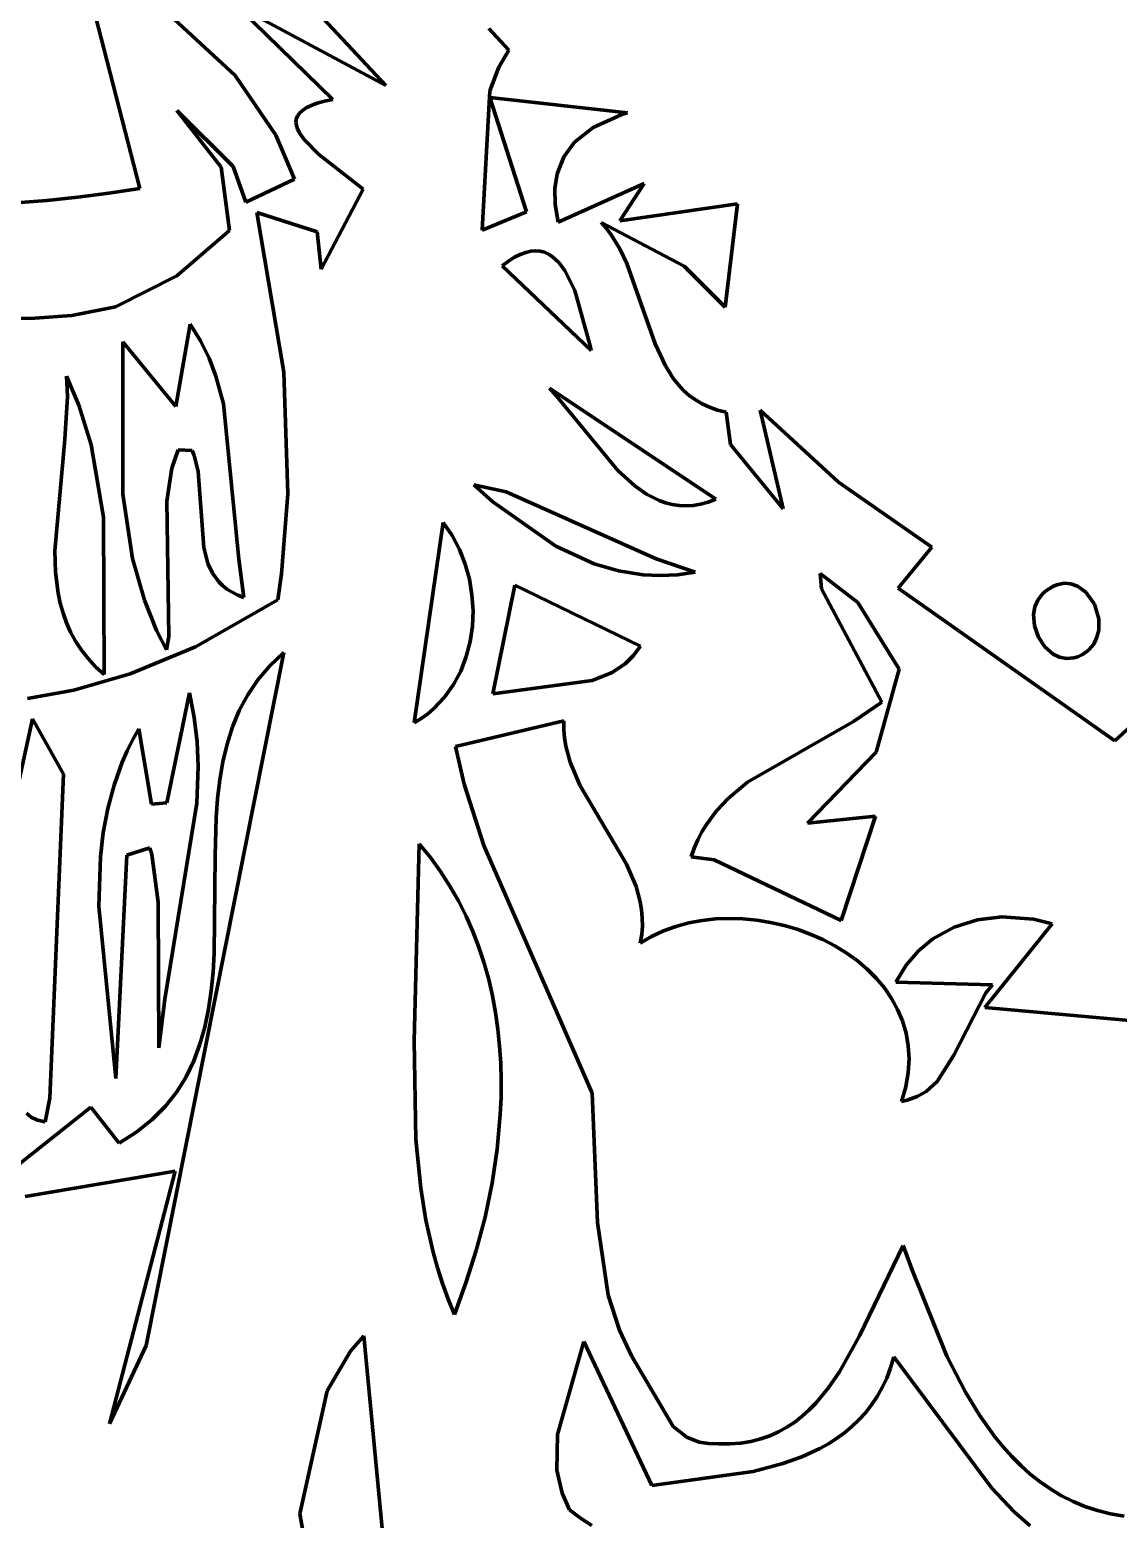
# Model space of a CAD drawing. Header units: millimetres. Extents: x 0 to 9.3, y 0 to 12.
# Drawn here: x 4.724 to 5.335, y 2.082 to 2.919 of the extents above; entities that cross this region are included whole.
import ezdxf

# ---------------------------------------------------------------- set-up
doc = ezdxf.new("R2010")
doc.units = ezdxf.units.MM
doc.layers.add('color#000000ff', color=7, linetype='CONTINUOUS', lineweight=100)
doc.layers.add('color#ffffffff', color=7, linetype='CONTINUOUS', lineweight=100)

msp = doc.modelspace()

# ---------------------------------------------------------------- linework, layer by layer
at = {"layer": 'color#000000ff'}
for p, q in [((4.78567, 2.82962), (4.67067, 3.27774)), ((4.92398, 2.88739), (4.83573, 2.98184)), ((4.79291, 2.93592), (4.8393, 2.893)), ((4.89411, 2.87948), (4.84215, 2.93025)), ((4.84529, 2.92953), (4.92398, 2.88739)), ((4.98187, 2.91944), (4.99297, 2.90734)), ((4.99297, 2.90734), (4.9874, 2.89777)), ((4.9874, 2.89777), (4.98228, 2.88447)), ((4.8393, 2.893), (4.86213, 2.85944)), ((4.88536, 2.87745), (4.88939, 2.87854)), ((4.88939, 2.87854), (4.89411, 2.87948)), ((4.98228, 2.88447), (4.97811, 2.80626)), ((5.00293, 2.81649), (4.98239, 2.88077)), ((4.98239, 2.88077), (5.05965, 2.87204)), ((4.83821, 2.84194), (4.80639, 2.87341)), ((4.80639, 2.87341), (4.83131, 2.84154)), ((4.87362, 2.86857), (4.87426, 2.87029)), ((4.87426, 2.87029), (4.87538, 2.87193)), ((4.87538, 2.87193), (4.87702, 2.87347)), ((4.87702, 2.87347), (4.87921, 2.87491)), ((4.87921, 2.87491), (4.88198, 2.87624)), ((4.88198, 2.87624), (4.88536, 2.87745)), ((5.0566, 2.87112), (5.04041, 2.8639)), ((5.05965, 2.87204), (5.0566, 2.87112)), ((4.87342, 2.86678), (4.87362, 2.86857)), ((4.87363, 2.86492), (4.87342, 2.86678)), ((4.87423, 2.863), (4.87363, 2.86492)), ((4.87517, 2.86104), (4.87423, 2.863)), ((5.04041, 2.8639), (5.03001, 2.85562)), ((4.86213, 2.85944), (4.87267, 2.83475)), ((4.87795, 2.85701), (4.87517, 2.86104)), ((4.88615, 2.84878), (4.87795, 2.85701)), ((5.03001, 2.85562), (5.02398, 2.84744)), ((4.90766, 2.83209), (4.88615, 2.84878)), ((5.02398, 2.84744), (5.02018, 2.83784)), ((4.83131, 2.84154), (4.8361, 2.80602)), ((4.84523, 2.82197), (4.83821, 2.84194)), ((5.02018, 2.83784), (5.01891, 2.82966)), ((4.76826, 2.82694), (4.78567, 2.82962)), ((4.87267, 2.83475), (4.84523, 2.82197)), ((4.8875, 2.78419), (4.91116, 2.82922)), ((4.91116, 2.82922), (4.90766, 2.83209)), ((5.01891, 2.82966), (5.01908, 2.82064)), ((5.02077, 2.81075), (5.06912, 2.83244)), ((5.06912, 2.83244), (5.05541, 2.81134)), ((4.71599, 2.82155), (4.73342, 2.82292)), ((4.73342, 2.82292), (4.75084, 2.82471)), ((4.75084, 2.82471), (4.76826, 2.82694)), ((5.01908, 2.82064), (5.02077, 2.81075)), ((5.05541, 2.81134), (5.1216, 2.82098)), ((5.1216, 2.82098), (5.11465, 2.76297)), ((4.86653, 2.72646), (4.8514, 2.8161)), ((4.8514, 2.8161), (4.88525, 2.80518)), ((4.97811, 2.80626), (5.00293, 2.81649)), ((4.8361, 2.80602), (4.80649, 2.78059)), ((4.88525, 2.80518), (4.8875, 2.78419)), ((5.09149, 2.78593), (5.04491, 2.81047)), ((5.04491, 2.81047), (5.04788, 2.80711)), ((5.04788, 2.80711), (5.05059, 2.80353)), ((5.05059, 2.80353), (5.05535, 2.79577)), ((5.00537, 2.79433), (5.00251, 2.79368)), ((5.00807, 2.79453), (5.00537, 2.79433)), ((5.01061, 2.79432), (5.00807, 2.79453)), ((5.013, 2.79372), (5.01061, 2.79432)), ((5.05535, 2.79577), (5.05938, 2.78738)), ((4.9929, 2.78883), (4.98933, 2.78614)), ((4.98933, 2.78614), (5.03938, 2.7385)), ((4.99628, 2.79096), (4.9929, 2.78883)), ((4.99948, 2.79257), (4.99628, 2.79096)), ((5.00251, 2.79368), (4.99948, 2.79257)), ((5.01525, 2.79276), (5.013, 2.79372)), ((5.01736, 2.79147), (5.01525, 2.79276)), ((5.0212, 2.78797), (5.01736, 2.79147)), ((5.02455, 2.78346), (5.0212, 2.78797)), ((5.05938, 2.78738), (5.07527, 2.74232)), ((4.80649, 2.78059), (4.77206, 2.76311)), ((5.03003, 2.77221), (5.02455, 2.78346)), ((5.11465, 2.76297), (5.09149, 2.78593)), ((5.03874, 2.74111), (5.03003, 2.77221)), ((4.77206, 2.76311), (4.74752, 2.7583)), ((4.72667, 2.75683), (4.70589, 2.75651)), ((4.74752, 2.7583), (4.72667, 2.75683)), ((4.80595, 2.70706), (4.81389, 2.75345)), ((4.81389, 2.75345), (4.81975, 2.744)), ((4.77607, 2.65787), (4.77604, 2.74345)), ((4.77604, 2.74345), (4.80595, 2.70706)), ((4.81975, 2.744), (4.82455, 2.73422)), ((5.03938, 2.7385), (5.03874, 2.74111)), ((5.07527, 2.74232), (5.08099, 2.72998)), ((4.82455, 2.73422), (4.82842, 2.72416)), ((5.08099, 2.72998), (5.08565, 2.72261)), ((4.74452, 2.72425), (4.75146, 2.70793)), ((4.74498, 2.71272), (4.74452, 2.72425)), ((4.82842, 2.72416), (4.83272, 2.70859)), ((4.86891, 2.6581), (4.86653, 2.72646)), ((5.08565, 2.72261), (5.0883, 2.71926)), ((5.0883, 2.71926), (5.0912, 2.71616)), ((4.74363, 2.68855), (4.74498, 2.71272)), ((5.10932, 2.65509), (5.01582, 2.71739)), ((5.01582, 2.71739), (5.02089, 2.71164)), ((5.02089, 2.71164), (5.05422, 2.67113)), ((5.0912, 2.71616), (5.09437, 2.71332)), ((5.09437, 2.71332), (5.09784, 2.71078)), ((5.09784, 2.71078), (5.10162, 2.70855)), ((4.75146, 2.70793), (4.7584, 2.68552)), ((4.83272, 2.70859), (4.84125, 2.62133)), ((5.10162, 2.70855), (5.10575, 2.70667)), ((5.10575, 2.70667), (5.11025, 2.70514)), ((5.11025, 2.70514), (5.11514, 2.704)), ((5.11514, 2.704), (5.11763, 2.68577)), ((5.14725, 2.64967), (5.13432, 2.70513)), ((5.13432, 2.70513), (5.17819, 2.66456)), ((4.738, 2.62613), (4.74363, 2.68855)), ((5.11763, 2.68577), (5.14725, 2.64967)), ((4.7584, 2.68552), (4.76526, 2.64502)), ((4.8072, 2.68284), (4.80358, 2.67252)), ((4.81514, 2.68232), (4.8072, 2.68284)), ((4.81627, 2.67958), (4.81514, 2.68232)), ((4.81853, 2.67066), (4.81627, 2.67958)), ((4.80358, 2.67252), (4.80086, 2.65398)), ((4.82157, 2.62785), (4.81853, 2.67066)), ((5.05422, 2.67113), (5.06375, 2.66259)), ((4.97333, 2.66312), (4.98405, 2.65359)), ((4.99149, 2.65922), (4.97333, 2.66312)), ((5.06375, 2.66259), (5.07047, 2.65795)), ((5.17819, 2.66456), (5.23067, 2.62818)), ((4.78156, 2.6217), (4.77607, 2.65787)), ((4.80086, 2.65398), (4.80193, 2.578)), ((4.86535, 2.61322), (4.86891, 2.6581)), ((4.98405, 2.65359), (5.01944, 2.62868)), ((5.07579, 2.6215), (4.99149, 2.65922)), ((5.07047, 2.65795), (5.0775, 2.65441)), ((5.0775, 2.65441), (5.08114, 2.6531)), ((5.08114, 2.6531), (5.08487, 2.65214)), ((5.08487, 2.65214), (5.0887, 2.65156)), ((5.09664, 2.6516), (5.10076, 2.65228)), ((5.10076, 2.65228), (5.10498, 2.65344)), ((5.10498, 2.65344), (5.10932, 2.65509)), ((4.76526, 2.64502), (4.76568, 2.5566)), ((5.0887, 2.65156), (5.09262, 2.65137)), ((5.09262, 2.65137), (5.09664, 2.6516)), ((4.95616, 2.6419), (4.93991, 2.52942)), ((4.96113, 2.63464), (4.95616, 2.6419)), ((4.82392, 2.61891), (4.82157, 2.62785)), ((4.96524, 2.62684), (4.96113, 2.63464)), ((5.01944, 2.62868), (5.04104, 2.61884)), ((5.23067, 2.62818), (5.21172, 2.60504)), ((4.73838, 2.61405), (4.738, 2.62613)), ((4.78822, 2.59833), (4.78156, 2.6217)), ((4.82646, 2.61353), (4.82392, 2.61891)), ((4.84125, 2.62133), (4.8442, 2.59986)), ((4.96849, 2.61862), (4.96524, 2.62684)), ((4.97086, 2.61009), (4.96849, 2.61862)), ((5.04104, 2.61884), (5.0546, 2.61486)), ((5.09777, 2.61407), (5.07579, 2.6215)), ((4.73981, 2.60234), (4.73838, 2.61405)), ((4.82999, 2.60871), (4.82646, 2.61353)), ((4.86315, 2.59851), (4.86535, 2.61322)), ((5.0546, 2.61486), (5.06859, 2.61259)), ((5.06859, 2.61259), (5.07815, 2.61214)), ((5.07815, 2.61214), (5.08788, 2.61261)), ((5.08788, 2.61261), (5.09777, 2.61407)), ((5.16801, 2.6133), (5.16882, 2.60471)), ((5.18921, 2.59698), (5.16801, 2.6133)), ((4.741, 2.59665), (4.73981, 2.60234)), ((4.83217, 2.60655), (4.82999, 2.60871)), ((4.83466, 2.60458), (4.83217, 2.60655)), ((4.83749, 2.60279), (4.83466, 2.60458)), ((4.84066, 2.60122), (4.83749, 2.60279)), ((4.97233, 2.60136), (4.97086, 2.61009)), ((4.99635, 2.60674), (4.98401, 2.54569)), ((5.06695, 2.57252), (4.99635, 2.60674)), ((5.16882, 2.60471), (5.20265, 2.54103)), ((5.21172, 2.60504), (5.33362, 2.51931)), ((5.2929, 2.60187), (5.29462, 2.60339)), ((5.29462, 2.60339), (5.2966, 2.60473)), ((5.2966, 2.60473), (5.29876, 2.60599)), ((5.29876, 2.60599), (5.30089, 2.60692)), ((5.30089, 2.60692), (5.30501, 2.60781)), ((5.30501, 2.60781), (5.30892, 2.60755)), ((5.30892, 2.60755), (5.31255, 2.60628)), ((5.31255, 2.60628), (5.31731, 2.60282)), ((5.31731, 2.60282), (5.32206, 2.59605)), ((4.74254, 2.59108), (4.741, 2.59665)), ((4.79512, 2.58136), (4.78822, 2.59833)), ((4.81703, 2.57213), (4.86315, 2.59851)), ((4.8442, 2.59986), (4.84066, 2.60122)), ((4.97291, 2.59253), (4.97233, 2.60136)), ((5.21228, 2.55951), (5.18921, 2.59698)), ((5.28794, 2.59031), (5.28865, 2.59451)), ((5.28865, 2.59451), (5.29028, 2.59841)), ((5.29028, 2.59841), (5.2929, 2.60187)), ((5.32206, 2.59605), (5.32451, 2.58787)), ((4.74446, 2.58565), (4.74254, 2.59108)), ((4.7468, 2.58037), (4.74446, 2.58565)), ((4.97258, 2.58372), (4.97291, 2.59253)), ((5.28844, 2.58383), (5.28794, 2.59031)), ((5.32451, 2.58787), (5.32452, 2.58153)), ((4.74957, 2.57524), (4.7468, 2.58037)), ((4.80074, 2.57036), (4.79512, 2.58136)), ((4.80193, 2.578), (4.80074, 2.57036)), ((4.97133, 2.57504), (4.97258, 2.58372)), ((5.29059, 2.5776), (5.28844, 2.58383)), ((5.29414, 2.57215), (5.29059, 2.5776)), ((5.32354, 2.57747), (5.32169, 2.57371)), ((5.32452, 2.58153), (5.32354, 2.57747)), ((4.75282, 2.5703), (4.74957, 2.57524)), ((4.75657, 2.56553), (4.75282, 2.5703)), ((4.78031, 2.55691), (4.81703, 2.57213)), ((4.78916, 2.17974), (4.86668, 2.56893)), ((4.86668, 2.56893), (4.85877, 2.56154)), ((4.96914, 2.56661), (4.97133, 2.57504)), ((5.06298, 2.56715), (5.06695, 2.57252)), ((5.29882, 2.56803), (5.29414, 2.57215)), ((5.31715, 2.56897), (5.31493, 2.56758)), ((5.31891, 2.5704), (5.31715, 2.56897)), ((5.32169, 2.57371), (5.31891, 2.5704)), ((4.76084, 2.56096), (4.75657, 2.56553)), ((4.76568, 2.5566), (4.76084, 2.56096)), ((4.85877, 2.56154), (4.85201, 2.55363)), ((4.966, 2.55852), (4.96914, 2.56661)), ((5.05105, 2.55767), (5.05853, 2.56273)), ((5.05853, 2.56273), (5.06298, 2.56715)), ((5.30245, 2.56628), (5.29882, 2.56803)), ((5.30639, 2.56551), (5.30245, 2.56628)), ((5.31058, 2.5659), (5.30639, 2.56551)), ((5.31274, 2.56657), (5.31058, 2.5659)), ((5.31493, 2.56758), (5.31274, 2.56657)), ((4.74855, 2.54777), (4.78031, 2.55691)), ((4.85201, 2.55363), (4.84631, 2.54523)), ((4.96191, 2.55089), (4.966, 2.55852)), ((4.98401, 2.54569), (5.03989, 2.55329)), ((5.03989, 2.55329), (5.05105, 2.55767)), ((5.1994, 2.51292), (5.21228, 2.55951)), ((5.33362, 2.51931), (5.37233, 2.55503)), ((4.72251, 2.54304), (4.74855, 2.54777)), ((4.81359, 2.54621), (4.80089, 2.48452)), ((4.81628, 2.53248), (4.81359, 2.54621)), ((4.84631, 2.54523), (4.84159, 2.53638)), ((4.95082, 2.53746), (4.95686, 2.54383)), ((4.95686, 2.54383), (4.96191, 2.55089)), ((4.84159, 2.53638), (4.83776, 2.52714)), ((4.94743, 2.53456), (4.95082, 2.53746)), ((5.20265, 2.54103), (5.18673, 2.53024)), ((4.72534, 2.53169), (4.70589, 2.44287)), ((4.74279, 2.50056), (4.72534, 2.53169)), ((4.81785, 2.51873), (4.81628, 2.53248)), ((4.83776, 2.52714), (4.83471, 2.51753)), ((4.93991, 2.52942), (4.94379, 2.53188)), ((4.94379, 2.53188), (4.94743, 2.53456)), ((5.02394, 2.5306), (4.96302, 2.51622)), ((5.02398, 2.52571), (5.02394, 2.5306)), ((5.18673, 2.53024), (5.12721, 2.49616)), ((4.78171, 2.51999), (4.77861, 2.51374)), ((4.78516, 2.52614), (4.78171, 2.51999)), ((4.79217, 2.4838), (4.78516, 2.52614)), ((4.81844, 2.50498), (4.81785, 2.51873)), ((5.0244, 2.52095), (5.02398, 2.52571)), ((5.02515, 2.5163), (5.0244, 2.52095)), ((4.77861, 2.51374), (4.77582, 2.5074)), ((4.83471, 2.51753), (4.83236, 2.5076)), ((4.96302, 2.51622), (4.96788, 2.49492)), ((5.02755, 2.50731), (5.02515, 2.5163)), ((5.1608, 2.47311), (5.1994, 2.51292)), ((4.77582, 2.5074), (4.77118, 2.49448)), ((4.81777, 2.48434), (4.81844, 2.50498)), ((4.83236, 2.5076), (4.83063, 2.49739)), ((5.03295, 2.49445), (5.02755, 2.50731)), ((4.73513, 2.31854), (4.74279, 2.50056)), ((4.77118, 2.49448), (4.76766, 2.48128)), ((4.83063, 2.49739), (4.82941, 2.48695)), ((4.96788, 2.49492), (4.97907, 2.46057)), ((5.05912, 2.45), (5.03295, 2.49445)), ((5.12721, 2.49616), (5.11627, 2.48701)), ((4.82941, 2.48695), (4.82863, 2.47632)), ((5.11627, 2.48701), (5.10978, 2.48008)), ((4.76766, 2.48128), (4.76517, 2.46783)), ((4.80089, 2.48452), (4.79217, 2.4838)), ((4.7997, 2.37429), (4.81777, 2.48434)), ((5.10978, 2.48008), (5.10408, 2.47237)), ((5.19916, 2.47692), (5.1608, 2.47311)), ((5.17973, 2.41842), (5.19916, 2.47692)), ((4.82863, 2.47632), (4.82797, 2.45464)), ((5.10156, 2.46818), (5.09928, 2.46374)), ((5.10408, 2.47237), (5.10156, 2.46818)), ((4.76517, 2.46783), (4.76359, 2.45418)), ((4.9427, 2.46143), (4.93991, 2.35075)), ((4.94895, 2.45375), (4.9427, 2.46143)), ((4.97907, 2.46057), (5.03988, 2.32136)), ((5.09928, 2.46374), (5.09726, 2.45905)), ((4.76359, 2.45418), (4.76272, 2.42645)), ((4.77222, 2.32959), (4.7784, 2.45505)), ((4.7784, 2.45505), (4.79126, 2.45917)), ((4.79126, 2.45917), (4.79234, 2.45541)), ((4.79234, 2.45541), (4.79593, 2.42868)), ((4.82797, 2.45464), (4.82747, 2.39998)), ((4.95469, 2.44585), (4.94895, 2.45375)), ((5.09726, 2.45905), (5.0955, 2.45409)), ((5.0955, 2.45409), (5.10833, 2.45245)), ((5.10833, 2.45245), (5.17973, 2.41842)), ((4.95994, 2.43773), (4.95469, 2.44585)), ((5.0645, 2.43754), (5.05912, 2.45)), ((4.9647, 2.42941), (4.95994, 2.43773)), ((5.06688, 2.42891), (5.0645, 2.43754)), ((4.76272, 2.42645), (4.77222, 2.32959)), ((4.79593, 2.42868), (4.79633, 2.34682)), ((4.969, 2.4209), (4.9647, 2.42941)), ((5.06763, 2.42447), (5.06688, 2.42891)), ((4.97283, 2.41222), (4.969, 2.4209)), ((5.06803, 2.41994), (5.06763, 2.42447)), ((5.06807, 2.4153), (5.06803, 2.41994)), ((5.10158, 2.41842), (5.09415, 2.41703)), ((5.10916, 2.41926), (5.10158, 2.41842)), ((5.11685, 2.41956), (5.10916, 2.41926)), ((5.12459, 2.41934), (5.11685, 2.41956)), ((5.13234, 2.4186), (5.12459, 2.41934)), ((5.14005, 2.41737), (5.13234, 2.4186)), ((5.2563, 2.41881), (5.24321, 2.41468)), ((5.27011, 2.42046), (5.2563, 2.41881)), ((5.28779, 2.41911), (5.27011, 2.42046)), ((5.29833, 2.41651), (5.28779, 2.41911)), ((4.97622, 2.40338), (4.97283, 2.41222)), ((5.06692, 2.40567), (5.06771, 2.41055)), ((5.06771, 2.41055), (5.06807, 2.4153)), ((5.07994, 2.41253), (5.07326, 2.40941)), ((5.08692, 2.41507), (5.07994, 2.41253)), ((5.09415, 2.41703), (5.08692, 2.41507)), ((5.14767, 2.41565), (5.14005, 2.41737)), ((5.15514, 2.41346), (5.14767, 2.41565)), ((5.16243, 2.41081), (5.15514, 2.41346)), ((5.16948, 2.40771), (5.16243, 2.41081)), ((5.24321, 2.41468), (5.23124, 2.40805)), ((5.2606, 2.36954), (5.29833, 2.41651)), ((4.97917, 2.3944), (4.97622, 2.40338)), ((5.07326, 2.40941), (5.06692, 2.40567)), ((5.17625, 2.40419), (5.16948, 2.40771)), ((5.18268, 2.40024), (5.17625, 2.40419)), ((5.22323, 2.4014), (5.21624, 2.39331)), ((5.23124, 2.40805), (5.22323, 2.4014)), ((4.82747, 2.39998), (4.82683, 2.38931)), ((4.98171, 2.38529), (4.97917, 2.3944)), ((5.18873, 2.39589), (5.18268, 2.40024)), ((5.19434, 2.39114), (5.18873, 2.39589)), ((5.21624, 2.39331), (5.21043, 2.38375)), ((4.82683, 2.38931), (4.82581, 2.37882)), ((4.98383, 2.37606), (4.98171, 2.38529)), ((5.19948, 2.38601), (5.19434, 2.39114)), ((5.20409, 2.38052), (5.19948, 2.38601)), ((4.82581, 2.37882), (4.82431, 2.36856)), ((4.98556, 2.36672), (4.98383, 2.37606)), ((5.20812, 2.37468), (5.20409, 2.38052)), ((5.21043, 2.38375), (5.26473, 2.38222)), ((5.261, 2.37784), (5.24315, 2.34269)), ((5.26473, 2.38222), (5.261, 2.37784)), ((4.79633, 2.34682), (4.7997, 2.37429)), ((4.82431, 2.36856), (4.82223, 2.35857)), ((5.21152, 2.36849), (5.20812, 2.37468)), ((5.21425, 2.36198), (5.21152, 2.36849)), ((5.35705, 2.36089), (5.2606, 2.36954)), ((4.9869, 2.3573), (4.98556, 2.36672)), ((5.21625, 2.35516), (5.21425, 2.36198)), ((4.82223, 2.35857), (4.81949, 2.34889)), ((4.98786, 2.3478), (4.9869, 2.3573)), ((5.21749, 2.34803), (5.21625, 2.35516)), ((4.81949, 2.34889), (4.816, 2.33955)), ((4.93991, 2.35075), (4.94082, 2.29539)), ((4.98847, 2.33825), (4.98786, 2.3478)), ((5.2179, 2.34062), (5.21749, 2.34803)), ((5.24315, 2.34269), (5.23372, 2.328)), ((4.816, 2.33955), (4.81167, 2.33062)), ((4.98872, 2.32864), (4.98847, 2.33825)), ((5.21744, 2.33294), (5.2179, 2.34062)), ((4.81167, 2.33062), (4.8064, 2.32211)), ((4.98864, 2.31901), (4.98872, 2.32864)), ((5.21607, 2.32499), (5.21744, 2.33294)), ((5.23372, 2.328), (5.22749, 2.32237)), ((4.73251, 2.30527), (4.73513, 2.31854)), ((4.8064, 2.32211), (4.8001, 2.31409)), ((4.98824, 2.30935), (4.98864, 2.31901)), ((5.03988, 2.32136), (5.04284, 2.24875)), ((5.21372, 2.3168), (5.21607, 2.32499)), ((5.21687, 2.31747), (5.21372, 2.3168)), ((5.22255, 2.3195), (5.21687, 2.31747)), ((5.22749, 2.32237), (5.22255, 2.3195)), ((4.75819, 2.31354), (4.71802, 2.2818)), ((4.72192, 2.31025), (4.72464, 2.3079)), ((4.77416, 2.2933), (4.75819, 2.31354)), ((4.8001, 2.31409), (4.79269, 2.30659)), ((4.9865, 2.29004), (4.98824, 2.30935)), ((4.72464, 2.3079), (4.72814, 2.30621)), ((4.72814, 2.30621), (4.73251, 2.30527)), ((4.79269, 2.30659), (4.78407, 2.29964)), ((4.78407, 2.29964), (4.77416, 2.2933)), ((4.94082, 2.29539), (4.94352, 2.26804)), ((4.9836, 2.27082), (4.9865, 2.29004)), ((4.72134, 2.26332), (4.80552, 2.27768)), ((4.80552, 2.27768), (4.76855, 2.13564)), ((4.94352, 2.26804), (4.94647, 2.25)), ((4.97965, 2.25181), (4.9836, 2.27082)), ((4.97474, 2.23311), (4.97965, 2.25181)), ((4.94647, 2.25), (4.95051, 2.23215)), ((5.04284, 2.24875), (5.04893, 2.20794)), ((5.19, 2.18506), (5.21462, 2.23582)), ((5.21462, 2.23582), (5.21942, 2.22249)), ((4.95051, 2.23215), (4.95298, 2.2233)), ((4.96896, 2.21484), (4.97474, 2.23311)), ((4.95298, 2.2233), (4.95578, 2.21451)), ((5.21942, 2.22249), (5.23917, 2.17376)), ((4.95578, 2.21451), (4.95892, 2.20578)), ((4.96242, 2.19712), (4.96896, 2.21484)), ((4.95892, 2.20578), (4.96242, 2.19712)), ((5.04893, 2.20794), (5.05526, 2.18826)), ((4.91156, 2.18508), (4.90415, 2.17656)), ((4.92672, 2.02512), (4.91156, 2.18508)), ((5.05526, 2.18826), (5.06198, 2.17395)), ((5.17882, 2.16495), (5.19, 2.18506)), ((4.76855, 2.13564), (4.78916, 2.17974)), ((4.90415, 2.17656), (4.891, 2.15424)), ((5.03513, 2.18196), (5.02029, 2.12974)), ((5.07336, 2.101), (5.03513, 2.18196)), ((5.06198, 2.17395), (5.0854, 2.13424)), ((5.20754, 2.16719), (5.20537, 2.16141)), ((5.20936, 2.17336), (5.20754, 2.16719)), ((5.26442, 2.09954), (5.20936, 2.17336)), ((5.23917, 2.17376), (5.24965, 2.15342)), ((5.1725, 2.15572), (5.17882, 2.16495)), ((5.20537, 2.16141), (5.20286, 2.15601)), ((4.891, 2.15424), (4.87562, 2.08518)), ((5.16555, 2.14731), (5.1725, 2.15572)), ((5.20003, 2.15096), (5.19689, 2.14626)), ((5.20286, 2.15601), (5.20003, 2.15096)), ((5.24965, 2.15342), (5.25749, 2.14055)), ((5.15784, 2.13991), (5.16179, 2.14347)), ((5.16179, 2.14347), (5.16555, 2.14731)), ((5.19347, 2.14189), (5.18977, 2.13784)), ((5.19689, 2.14626), (5.19347, 2.14189)), ((5.0854, 2.13424), (5.09308, 2.12827)), ((5.14463, 2.13116), (5.14927, 2.13373)), ((5.14927, 2.13373), (5.15367, 2.13666)), ((5.15367, 2.13666), (5.15784, 2.13991)), ((5.18581, 2.13409), (5.18162, 2.13063)), ((5.18977, 2.13784), (5.18581, 2.13409)), ((5.25749, 2.14055), (5.26613, 2.12847)), ((5.02029, 2.12974), (5.02008, 2.10972)), ((5.09308, 2.12827), (5.09995, 2.12546)), ((5.09995, 2.12546), (5.10514, 2.12454)), ((5.12335, 2.12488), (5.12911, 2.1258)), ((5.12911, 2.1258), (5.13456, 2.12717)), ((5.13456, 2.12717), (5.13973, 2.12896)), ((5.13973, 2.12896), (5.14463, 2.13116)), ((5.17721, 2.12745), (5.17259, 2.12453)), ((5.18162, 2.13063), (5.17721, 2.12745)), ((5.26613, 2.12847), (5.27076, 2.12279)), ((5.10514, 2.12454), (5.11089, 2.1245)), ((5.11089, 2.1245), (5.11728, 2.12444)), ((5.11728, 2.12444), (5.12335, 2.12488)), ((5.15767, 2.11721), (5.147, 2.11338)), ((5.16778, 2.12186), (5.15767, 2.11721)), ((5.17259, 2.12453), (5.16778, 2.12186)), ((5.27076, 2.12279), (5.27562, 2.11738)), ((5.27562, 2.11738), (5.28072, 2.11226)), ((5.02008, 2.10972), (5.023, 2.09673)), ((5.13025, 2.10895), (5.07336, 2.101)), ((5.147, 2.11338), (5.13025, 2.10895)), ((5.28072, 2.11226), (5.28606, 2.10747)), ((5.28606, 2.10747), (5.29165, 2.10303)), ((5.29165, 2.10303), (5.29751, 2.09897)), ((5.023, 2.09673), (5.02716, 2.0873)), ((5.27702, 2.08634), (5.26442, 2.09954)), ((5.29751, 2.09897), (5.30365, 2.0953)), ((5.30365, 2.0953), (5.31007, 2.09206)), ((5.31007, 2.09206), (5.31678, 2.08927)), ((4.87562, 2.08518), (4.87898, 2.06595)), ((5.02716, 2.0873), (5.03331, 2.08276)), ((5.28603, 2.07835), (5.27702, 2.08634)), ((5.31678, 2.08927), (5.3238, 2.08695)), ((5.3238, 2.08695), (5.33113, 2.08514)), ((5.33113, 2.08514), (5.33879, 2.08385)), ((5.03331, 2.08276), (5.03959, 2.07863))]:
    msp.add_line(p, q, dxfattribs=at)
at = {"layer": 'color#ffffffff'}
for p, q in [((4.67067, 3.27774), (4.78567, 2.82962)), ((4.83573, 2.98184), (4.92398, 2.88739)), ((4.8393, 2.893), (4.79291, 2.93592)), ((4.84215, 2.93025), (4.89411, 2.87948)), ((4.92398, 2.88739), (4.84529, 2.92953)), ((4.99297, 2.90734), (4.98187, 2.91944)), ((4.9874, 2.89777), (4.99297, 2.90734)), ((4.98228, 2.88447), (4.9874, 2.89777)), ((4.86213, 2.85944), (4.8393, 2.893)), ((4.88939, 2.87854), (4.88536, 2.87745)), ((4.89411, 2.87948), (4.88939, 2.87854)), ((4.97811, 2.80626), (4.98228, 2.88447)), ((5.05965, 2.87204), (4.98239, 2.88077)), ((4.98239, 2.88077), (5.00293, 2.81649)), ((4.83131, 2.84154), (4.80639, 2.87341)), ((4.80639, 2.87341), (4.83821, 2.84194)), ((4.87426, 2.87029), (4.87362, 2.86857)), ((4.87538, 2.87193), (4.87426, 2.87029)), ((4.87702, 2.87347), (4.87538, 2.87193)), ((4.87921, 2.87491), (4.87702, 2.87347)), ((4.88198, 2.87624), (4.87921, 2.87491)), ((4.88536, 2.87745), (4.88198, 2.87624)), ((5.04041, 2.8639), (5.0566, 2.87112)), ((5.0566, 2.87112), (5.05965, 2.87204)), ((4.87362, 2.86857), (4.87342, 2.86678)), ((4.87342, 2.86678), (4.87363, 2.86492)), ((4.87363, 2.86492), (4.87423, 2.863)), ((4.87423, 2.863), (4.87517, 2.86104)), ((5.03001, 2.85562), (5.04041, 2.8639)), ((4.87267, 2.83475), (4.86213, 2.85944)), ((4.87517, 2.86104), (4.87795, 2.85701)), ((4.87795, 2.85701), (4.88615, 2.84878)), ((5.02398, 2.84744), (5.03001, 2.85562)), ((4.88615, 2.84878), (4.90766, 2.83209)), ((5.02018, 2.83784), (5.02398, 2.84744)), ((4.8361, 2.80602), (4.83131, 2.84154)), ((4.83821, 2.84194), (4.84523, 2.82197)), ((5.01891, 2.82966), (5.02018, 2.83784)), ((4.78567, 2.82962), (4.76826, 2.82694)), ((4.84523, 2.82197), (4.87267, 2.83475)), ((4.91116, 2.82922), (4.8875, 2.78419)), ((4.90766, 2.83209), (4.91116, 2.82922)), ((5.01908, 2.82064), (5.01891, 2.82966)), ((5.06912, 2.83244), (5.02077, 2.81075)), ((5.05541, 2.81134), (5.06912, 2.83244)), ((4.73342, 2.82292), (4.71599, 2.82155)), ((4.75084, 2.82471), (4.73342, 2.82292)), ((4.76826, 2.82694), (4.75084, 2.82471)), ((5.02077, 2.81075), (5.01908, 2.82064)), ((5.1216, 2.82098), (5.05541, 2.81134)), ((5.11465, 2.76297), (5.1216, 2.82098)), ((4.88525, 2.80518), (4.8514, 2.8161)), ((4.8514, 2.8161), (4.86653, 2.72646)), ((5.00293, 2.81649), (4.97811, 2.80626)), ((4.80649, 2.78059), (4.8361, 2.80602)), ((4.8875, 2.78419), (4.88525, 2.80518)), ((5.04788, 2.80711), (5.04491, 2.81047)), ((5.04491, 2.81047), (5.09149, 2.78593)), ((5.05059, 2.80353), (5.04788, 2.80711)), ((5.05535, 2.79577), (5.05059, 2.80353)), ((5.00251, 2.79368), (5.00537, 2.79433)), ((5.00537, 2.79433), (5.00807, 2.79453)), ((5.00807, 2.79453), (5.01061, 2.79432)), ((5.01061, 2.79432), (5.013, 2.79372)), ((5.05938, 2.78738), (5.05535, 2.79577)), ((4.98933, 2.78614), (4.9929, 2.78883)), ((5.03938, 2.7385), (4.98933, 2.78614)), ((4.9929, 2.78883), (4.99628, 2.79096)), ((4.99628, 2.79096), (4.99948, 2.79257)), ((4.99948, 2.79257), (5.00251, 2.79368)), ((5.013, 2.79372), (5.01525, 2.79276)), ((5.01525, 2.79276), (5.01736, 2.79147)), ((5.01736, 2.79147), (5.0212, 2.78797)), ((5.0212, 2.78797), (5.02455, 2.78346)), ((5.07527, 2.74232), (5.05938, 2.78738)), ((4.77206, 2.76311), (4.80649, 2.78059)), ((5.02455, 2.78346), (5.03003, 2.77221)), ((5.09149, 2.78593), (5.11465, 2.76297)), ((5.03003, 2.77221), (5.03874, 2.74111)), ((4.74752, 2.7583), (4.77206, 2.76311)), ((4.70589, 2.75651), (4.72667, 2.75683)), ((4.72667, 2.75683), (4.74752, 2.7583)), ((4.81389, 2.75345), (4.80595, 2.70706)), ((4.81975, 2.744), (4.81389, 2.75345)), ((4.80595, 2.70706), (4.77604, 2.74345)), ((4.77604, 2.74345), (4.77607, 2.65787)), ((4.82455, 2.73422), (4.81975, 2.744)), ((5.03874, 2.74111), (5.03938, 2.7385)), ((5.08099, 2.72998), (5.07527, 2.74232)), ((4.82842, 2.72416), (4.82455, 2.73422)), ((5.08565, 2.72261), (5.08099, 2.72998)), ((4.74452, 2.72425), (4.74498, 2.71272)), ((4.75146, 2.70793), (4.74452, 2.72425)), ((4.83272, 2.70859), (4.82842, 2.72416)), ((4.86653, 2.72646), (4.86891, 2.6581)), ((5.0883, 2.71926), (5.08565, 2.72261)), ((5.0912, 2.71616), (5.0883, 2.71926)), ((4.74498, 2.71272), (4.74363, 2.68855)), ((5.02089, 2.71164), (5.01582, 2.71739)), ((5.01582, 2.71739), (5.10932, 2.65509)), ((5.05422, 2.67113), (5.02089, 2.71164)), ((5.09437, 2.71332), (5.0912, 2.71616)), ((5.09784, 2.71078), (5.09437, 2.71332)), ((5.10162, 2.70855), (5.09784, 2.71078)), ((4.7584, 2.68552), (4.75146, 2.70793)), ((4.84125, 2.62133), (4.83272, 2.70859)), ((5.10575, 2.70667), (5.10162, 2.70855)), ((5.11025, 2.70514), (5.10575, 2.70667)), ((5.11514, 2.704), (5.11025, 2.70514)), ((5.11763, 2.68577), (5.11514, 2.704)), ((5.17819, 2.66456), (5.13432, 2.70513)), ((5.13432, 2.70513), (5.14725, 2.64967)), ((4.74363, 2.68855), (4.738, 2.62613)), ((5.14725, 2.64967), (5.11763, 2.68577)), ((4.76526, 2.64502), (4.7584, 2.68552)), ((4.80358, 2.67252), (4.8072, 2.68284)), ((4.8072, 2.68284), (4.81514, 2.68232)), ((4.81514, 2.68232), (4.81627, 2.67958)), ((4.81627, 2.67958), (4.81853, 2.67066)), ((4.80086, 2.65398), (4.80358, 2.67252)), ((4.81853, 2.67066), (4.82157, 2.62785)), ((5.06375, 2.66259), (5.05422, 2.67113)), ((4.97333, 2.66312), (4.99149, 2.65922)), ((4.98405, 2.65359), (4.97333, 2.66312)), ((5.07047, 2.65795), (5.06375, 2.66259)), ((5.23067, 2.62818), (5.17819, 2.66456)), ((4.77607, 2.65787), (4.78156, 2.6217)), ((4.80193, 2.578), (4.80086, 2.65398)), ((4.86891, 2.6581), (4.86535, 2.61322)), ((5.01944, 2.62868), (4.98405, 2.65359)), ((4.99149, 2.65922), (5.07579, 2.6215)), ((5.0775, 2.65441), (5.07047, 2.65795)), ((5.08114, 2.6531), (5.0775, 2.65441)), ((5.08487, 2.65214), (5.08114, 2.6531)), ((5.0887, 2.65156), (5.08487, 2.65214)), ((5.10076, 2.65228), (5.09664, 2.6516)), ((5.10498, 2.65344), (5.10076, 2.65228)), ((5.10932, 2.65509), (5.10498, 2.65344)), ((4.76568, 2.5566), (4.76526, 2.64502)), ((5.09262, 2.65137), (5.0887, 2.65156)), ((5.09664, 2.6516), (5.09262, 2.65137)), ((4.93991, 2.52942), (4.95616, 2.6419)), ((4.95616, 2.6419), (4.96113, 2.63464)), ((4.82157, 2.62785), (4.82392, 2.61891)), ((4.96113, 2.63464), (4.96524, 2.62684)), ((5.04104, 2.61884), (5.01944, 2.62868)), ((5.21172, 2.60504), (5.23067, 2.62818)), ((4.738, 2.62613), (4.73838, 2.61405)), ((4.78156, 2.6217), (4.78822, 2.59833)), ((4.82392, 2.61891), (4.82646, 2.61353)), ((4.8442, 2.59986), (4.84125, 2.62133)), ((4.96524, 2.62684), (4.96849, 2.61862)), ((4.96849, 2.61862), (4.97086, 2.61009)), ((5.0546, 2.61486), (5.04104, 2.61884)), ((5.07579, 2.6215), (5.09777, 2.61407)), ((4.73838, 2.61405), (4.73981, 2.60234)), ((4.82646, 2.61353), (4.82999, 2.60871)), ((4.86535, 2.61322), (4.86315, 2.59851)), ((5.06859, 2.61259), (5.0546, 2.61486)), ((5.07815, 2.61214), (5.06859, 2.61259)), ((5.08788, 2.61261), (5.07815, 2.61214)), ((5.09777, 2.61407), (5.08788, 2.61261)), ((5.16801, 2.6133), (5.18921, 2.59698)), ((5.16882, 2.60471), (5.16801, 2.6133)), ((4.73981, 2.60234), (4.741, 2.59665)), ((4.82999, 2.60871), (4.83217, 2.60655)), ((4.83217, 2.60655), (4.83466, 2.60458)), ((4.83466, 2.60458), (4.83749, 2.60279)), ((4.83749, 2.60279), (4.84066, 2.60122)), ((4.97086, 2.61009), (4.97233, 2.60136)), ((4.98401, 2.54569), (4.99635, 2.60674)), ((4.99635, 2.60674), (5.06695, 2.57252)), ((5.20265, 2.54103), (5.16882, 2.60471)), ((5.33362, 2.51931), (5.21172, 2.60504)), ((5.29462, 2.60339), (5.2929, 2.60187)), ((5.2966, 2.60473), (5.29462, 2.60339)), ((5.29876, 2.60599), (5.2966, 2.60473)), ((5.30089, 2.60692), (5.29876, 2.60599)), ((5.30501, 2.60781), (5.30089, 2.60692)), ((5.30892, 2.60755), (5.30501, 2.60781)), ((5.31255, 2.60628), (5.30892, 2.60755)), ((5.31731, 2.60282), (5.31255, 2.60628)), ((5.32206, 2.59605), (5.31731, 2.60282)), ((4.741, 2.59665), (4.74254, 2.59108)), ((4.78822, 2.59833), (4.79512, 2.58136)), ((4.86315, 2.59851), (4.81703, 2.57213)), ((4.84066, 2.60122), (4.8442, 2.59986)), ((4.97233, 2.60136), (4.97291, 2.59253)), ((5.18921, 2.59698), (5.21228, 2.55951)), ((5.28865, 2.59451), (5.28794, 2.59031)), ((5.29028, 2.59841), (5.28865, 2.59451)), ((5.2929, 2.60187), (5.29028, 2.59841)), ((5.32451, 2.58787), (5.32206, 2.59605)), ((4.74254, 2.59108), (4.74446, 2.58565)), ((4.74446, 2.58565), (4.7468, 2.58037)), ((4.97291, 2.59253), (4.97258, 2.58372)), ((5.28794, 2.59031), (5.28844, 2.58383)), ((5.32452, 2.58153), (5.32451, 2.58787)), ((4.7468, 2.58037), (4.74957, 2.57524)), ((4.79512, 2.58136), (4.80074, 2.57036)), ((4.80074, 2.57036), (4.80193, 2.578)), ((4.97258, 2.58372), (4.97133, 2.57504)), ((5.28844, 2.58383), (5.29059, 2.5776)), ((5.29059, 2.5776), (5.29414, 2.57215)), ((5.32169, 2.57371), (5.32354, 2.57747)), ((5.32354, 2.57747), (5.32452, 2.58153)), ((4.74957, 2.57524), (4.75282, 2.5703)), ((4.75282, 2.5703), (4.75657, 2.56553)), ((4.81703, 2.57213), (4.78031, 2.55691)), ((4.86668, 2.56893), (4.78916, 2.17974)), ((4.85877, 2.56154), (4.86668, 2.56893)), ((4.97133, 2.57504), (4.96914, 2.56661)), ((5.06695, 2.57252), (5.06298, 2.56715)), ((5.29414, 2.57215), (5.29882, 2.56803)), ((5.31493, 2.56758), (5.31715, 2.56897)), ((5.31715, 2.56897), (5.31891, 2.5704)), ((5.31891, 2.5704), (5.32169, 2.57371)), ((4.75657, 2.56553), (4.76084, 2.56096)), ((4.76084, 2.56096), (4.76568, 2.5566)), ((4.85201, 2.55363), (4.85877, 2.56154)), ((4.96914, 2.56661), (4.966, 2.55852)), ((5.05853, 2.56273), (5.05105, 2.55767)), ((5.06298, 2.56715), (5.05853, 2.56273)), ((5.29882, 2.56803), (5.30245, 2.56628)), ((5.30245, 2.56628), (5.30639, 2.56551)), ((5.30639, 2.56551), (5.31058, 2.5659)), ((5.31058, 2.5659), (5.31274, 2.56657)), ((5.31274, 2.56657), (5.31493, 2.56758)), ((4.78031, 2.55691), (4.74855, 2.54777)), ((4.84631, 2.54523), (4.85201, 2.55363)), ((4.966, 2.55852), (4.96191, 2.55089)), ((5.03989, 2.55329), (4.98401, 2.54569)), ((5.05105, 2.55767), (5.03989, 2.55329)), ((5.21228, 2.55951), (5.1994, 2.51292)), ((5.37233, 2.55503), (5.33362, 2.51931)), ((4.74855, 2.54777), (4.72251, 2.54304)), ((4.80089, 2.48452), (4.81359, 2.54621)), ((4.81359, 2.54621), (4.81628, 2.53248)), ((4.84159, 2.53638), (4.84631, 2.54523)), ((4.95686, 2.54383), (4.95082, 2.53746)), ((4.96191, 2.55089), (4.95686, 2.54383)), ((4.83776, 2.52714), (4.84159, 2.53638)), ((4.95082, 2.53746), (4.94743, 2.53456)), ((5.18673, 2.53024), (5.20265, 2.54103)), ((4.70589, 2.44287), (4.72534, 2.53169)), ((4.72534, 2.53169), (4.74279, 2.50056)), ((4.81628, 2.53248), (4.81785, 2.51873)), ((4.83471, 2.51753), (4.83776, 2.52714)), ((4.94379, 2.53188), (4.93991, 2.52942)), ((4.94743, 2.53456), (4.94379, 2.53188)), ((4.96302, 2.51622), (5.02394, 2.5306)), ((5.02394, 2.5306), (5.02398, 2.52571)), ((5.12721, 2.49616), (5.18673, 2.53024)), ((4.77861, 2.51374), (4.78171, 2.51999)), ((4.78171, 2.51999), (4.78516, 2.52614)), ((4.78516, 2.52614), (4.79217, 2.4838)), ((4.81785, 2.51873), (4.81844, 2.50498)), ((5.02398, 2.52571), (5.0244, 2.52095)), ((5.0244, 2.52095), (5.02515, 2.5163)), ((4.77582, 2.5074), (4.77861, 2.51374)), ((4.83236, 2.5076), (4.83471, 2.51753)), ((4.96788, 2.49492), (4.96302, 2.51622)), ((5.02515, 2.5163), (5.02755, 2.50731)), ((5.1994, 2.51292), (5.1608, 2.47311)), ((4.77118, 2.49448), (4.77582, 2.5074)), ((4.81844, 2.50498), (4.81777, 2.48434)), ((4.83063, 2.49739), (4.83236, 2.5076)), ((5.02755, 2.50731), (5.03295, 2.49445)), ((4.74279, 2.50056), (4.73513, 2.31854)), ((4.76766, 2.48128), (4.77118, 2.49448)), ((4.82941, 2.48695), (4.83063, 2.49739)), ((4.97907, 2.46057), (4.96788, 2.49492)), ((5.03295, 2.49445), (5.05912, 2.45)), ((5.11627, 2.48701), (5.12721, 2.49616)), ((4.82863, 2.47632), (4.82941, 2.48695)), ((5.10978, 2.48008), (5.11627, 2.48701)), ((4.76517, 2.46783), (4.76766, 2.48128)), ((4.79217, 2.4838), (4.80089, 2.48452)), ((4.81777, 2.48434), (4.7997, 2.37429)), ((5.10408, 2.47237), (5.10978, 2.48008)), ((5.1608, 2.47311), (5.19916, 2.47692)), ((5.19916, 2.47692), (5.17973, 2.41842)), ((4.82797, 2.45464), (4.82863, 2.47632)), ((5.09928, 2.46374), (5.10156, 2.46818)), ((5.10156, 2.46818), (5.10408, 2.47237)), ((4.76359, 2.45418), (4.76517, 2.46783)), ((4.93991, 2.35075), (4.9427, 2.46143)), ((4.9427, 2.46143), (4.94895, 2.45375)), ((5.03988, 2.32136), (4.97907, 2.46057)), ((5.09726, 2.45905), (5.09928, 2.46374)), ((4.76272, 2.42645), (4.76359, 2.45418)), ((4.7784, 2.45505), (4.77222, 2.32959)), ((4.79126, 2.45917), (4.7784, 2.45505)), ((4.79234, 2.45541), (4.79126, 2.45917)), ((4.79593, 2.42868), (4.79234, 2.45541)), ((4.82747, 2.39998), (4.82797, 2.45464)), ((4.94895, 2.45375), (4.95469, 2.44585)), ((5.0955, 2.45409), (5.09726, 2.45905)), ((5.10833, 2.45245), (5.0955, 2.45409)), ((5.17973, 2.41842), (5.10833, 2.45245)), ((4.95469, 2.44585), (4.95994, 2.43773)), ((5.05912, 2.45), (5.0645, 2.43754)), ((4.95994, 2.43773), (4.9647, 2.42941)), ((5.0645, 2.43754), (5.06688, 2.42891)), ((4.77222, 2.32959), (4.76272, 2.42645)), ((4.79633, 2.34682), (4.79593, 2.42868)), ((4.9647, 2.42941), (4.969, 2.4209)), ((5.06688, 2.42891), (5.06763, 2.42447)), ((4.969, 2.4209), (4.97283, 2.41222)), ((5.06763, 2.42447), (5.06803, 2.41994)), ((5.06803, 2.41994), (5.06807, 2.4153)), ((5.09415, 2.41703), (5.10158, 2.41842)), ((5.10158, 2.41842), (5.10916, 2.41926)), ((5.10916, 2.41926), (5.11685, 2.41956)), ((5.11685, 2.41956), (5.12459, 2.41934)), ((5.12459, 2.41934), (5.13234, 2.4186)), ((5.13234, 2.4186), (5.14005, 2.41737)), ((5.24321, 2.41468), (5.2563, 2.41881)), ((5.2563, 2.41881), (5.27011, 2.42046)), ((5.27011, 2.42046), (5.28779, 2.41911)), ((5.28779, 2.41911), (5.29833, 2.41651)), ((4.97283, 2.41222), (4.97622, 2.40338)), ((5.06771, 2.41055), (5.06692, 2.40567)), ((5.06807, 2.4153), (5.06771, 2.41055)), ((5.07326, 2.40941), (5.07994, 2.41253)), ((5.07994, 2.41253), (5.08692, 2.41507)), ((5.08692, 2.41507), (5.09415, 2.41703)), ((5.14005, 2.41737), (5.14767, 2.41565)), ((5.14767, 2.41565), (5.15514, 2.41346)), ((5.15514, 2.41346), (5.16243, 2.41081)), ((5.16243, 2.41081), (5.16948, 2.40771)), ((5.23124, 2.40805), (5.24321, 2.41468)), ((5.29833, 2.41651), (5.2606, 2.36954)), ((4.97622, 2.40338), (4.97917, 2.3944)), ((5.06692, 2.40567), (5.07326, 2.40941)), ((5.16948, 2.40771), (5.17625, 2.40419)), ((5.17625, 2.40419), (5.18268, 2.40024)), ((5.21624, 2.39331), (5.22323, 2.4014)), ((5.22323, 2.4014), (5.23124, 2.40805)), ((4.82683, 2.38931), (4.82747, 2.39998)), ((4.97917, 2.3944), (4.98171, 2.38529)), ((5.18268, 2.40024), (5.18873, 2.39589)), ((5.18873, 2.39589), (5.19434, 2.39114)), ((5.21043, 2.38375), (5.21624, 2.39331)), ((4.82581, 2.37882), (4.82683, 2.38931)), ((4.98171, 2.38529), (4.98383, 2.37606)), ((5.19434, 2.39114), (5.19948, 2.38601)), ((5.19948, 2.38601), (5.20409, 2.38052)), ((4.82431, 2.36856), (4.82581, 2.37882)), ((4.98383, 2.37606), (4.98556, 2.36672)), ((5.20409, 2.38052), (5.20812, 2.37468)), ((5.26473, 2.38222), (5.21043, 2.38375)), ((5.24315, 2.34269), (5.261, 2.37784)), ((5.261, 2.37784), (5.26473, 2.38222)), ((4.7997, 2.37429), (4.79633, 2.34682)), ((4.82223, 2.35857), (4.82431, 2.36856)), ((5.20812, 2.37468), (5.21152, 2.36849)), ((5.21152, 2.36849), (5.21425, 2.36198)), ((5.2606, 2.36954), (5.35705, 2.36089)), ((4.98556, 2.36672), (4.9869, 2.3573)), ((5.21425, 2.36198), (5.21625, 2.35516)), ((4.81949, 2.34889), (4.82223, 2.35857)), ((4.9869, 2.3573), (4.98786, 2.3478)), ((5.21625, 2.35516), (5.21749, 2.34803)), ((4.816, 2.33955), (4.81949, 2.34889)), ((4.94082, 2.29539), (4.93991, 2.35075)), ((4.98786, 2.3478), (4.98847, 2.33825)), ((5.21749, 2.34803), (5.2179, 2.34062)), ((5.23372, 2.328), (5.24315, 2.34269)), ((4.81167, 2.33062), (4.816, 2.33955)), ((4.98847, 2.33825), (4.98872, 2.32864)), ((5.2179, 2.34062), (5.21744, 2.33294)), ((4.8064, 2.32211), (4.81167, 2.33062)), ((4.98872, 2.32864), (4.98864, 2.31901)), ((5.21744, 2.33294), (5.21607, 2.32499)), ((5.22749, 2.32237), (5.23372, 2.328)), ((4.73513, 2.31854), (4.73251, 2.30527)), ((4.8001, 2.31409), (4.8064, 2.32211)), ((4.98864, 2.31901), (4.98824, 2.30935)), ((5.04284, 2.24875), (5.03988, 2.32136)), ((5.21607, 2.32499), (5.21372, 2.3168)), ((5.21372, 2.3168), (5.21687, 2.31747)), ((5.21687, 2.31747), (5.22255, 2.3195)), ((5.22255, 2.3195), (5.22749, 2.32237)), ((4.71802, 2.2818), (4.75819, 2.31354)), ((4.72464, 2.3079), (4.72192, 2.31025)), ((4.75819, 2.31354), (4.77416, 2.2933)), ((4.79269, 2.30659), (4.8001, 2.31409)), ((4.98824, 2.30935), (4.9865, 2.29004)), ((4.72814, 2.30621), (4.72464, 2.3079)), ((4.73251, 2.30527), (4.72814, 2.30621)), ((4.78407, 2.29964), (4.79269, 2.30659)), ((4.77416, 2.2933), (4.78407, 2.29964)), ((4.94352, 2.26804), (4.94082, 2.29539)), ((4.9865, 2.29004), (4.9836, 2.27082)), ((4.80552, 2.27768), (4.72134, 2.26332)), ((4.76855, 2.13564), (4.80552, 2.27768)), ((4.94647, 2.25), (4.94352, 2.26804)), ((4.9836, 2.27082), (4.97965, 2.25181)), ((4.97965, 2.25181), (4.97474, 2.23311)), ((4.95051, 2.23215), (4.94647, 2.25)), ((5.04893, 2.20794), (5.04284, 2.24875)), ((5.21462, 2.23582), (5.19, 2.18506)), ((5.21942, 2.22249), (5.21462, 2.23582)), ((4.95298, 2.2233), (4.95051, 2.23215)), ((4.97474, 2.23311), (4.96896, 2.21484)), ((4.95578, 2.21451), (4.95298, 2.2233)), ((5.23917, 2.17376), (5.21942, 2.22249)), ((4.95892, 2.20578), (4.95578, 2.21451)), ((4.96896, 2.21484), (4.96242, 2.19712)), ((4.96242, 2.19712), (4.95892, 2.20578)), ((5.05526, 2.18826), (5.04893, 2.20794)), ((4.90415, 2.17656), (4.91156, 2.18508)), ((4.91156, 2.18508), (4.92672, 2.02512)), ((5.06198, 2.17395), (5.05526, 2.18826)), ((5.19, 2.18506), (5.17882, 2.16495)), ((4.78916, 2.17974), (4.76855, 2.13564)), ((4.891, 2.15424), (4.90415, 2.17656)), ((5.02029, 2.12974), (5.03513, 2.18196)), ((5.03513, 2.18196), (5.07336, 2.101)), ((5.0854, 2.13424), (5.06198, 2.17395)), ((5.20537, 2.16141), (5.20754, 2.16719)), ((5.20754, 2.16719), (5.20936, 2.17336)), ((5.20936, 2.17336), (5.26442, 2.09954)), ((5.24965, 2.15342), (5.23917, 2.17376)), ((5.17882, 2.16495), (5.1725, 2.15572)), ((5.20286, 2.15601), (5.20537, 2.16141)), ((4.87562, 2.08518), (4.891, 2.15424)), ((5.1725, 2.15572), (5.16555, 2.14731)), ((5.19689, 2.14626), (5.20003, 2.15096)), ((5.20003, 2.15096), (5.20286, 2.15601)), ((5.25749, 2.14055), (5.24965, 2.15342)), ((5.16179, 2.14347), (5.15784, 2.13991)), ((5.16555, 2.14731), (5.16179, 2.14347)), ((5.18977, 2.13784), (5.19347, 2.14189)), ((5.19347, 2.14189), (5.19689, 2.14626)), ((5.09308, 2.12827), (5.0854, 2.13424)), ((5.14927, 2.13373), (5.14463, 2.13116)), ((5.15367, 2.13666), (5.14927, 2.13373)), ((5.15784, 2.13991), (5.15367, 2.13666)), ((5.18162, 2.13063), (5.18581, 2.13409)), ((5.18581, 2.13409), (5.18977, 2.13784)), ((5.26613, 2.12847), (5.25749, 2.14055)), ((5.02008, 2.10972), (5.02029, 2.12974)), ((5.09995, 2.12546), (5.09308, 2.12827)), ((5.10514, 2.12454), (5.09995, 2.12546)), ((5.12911, 2.1258), (5.12335, 2.12488)), ((5.13456, 2.12717), (5.12911, 2.1258)), ((5.13973, 2.12896), (5.13456, 2.12717)), ((5.14463, 2.13116), (5.13973, 2.12896)), ((5.17259, 2.12453), (5.17721, 2.12745)), ((5.17721, 2.12745), (5.18162, 2.13063)), ((5.27076, 2.12279), (5.26613, 2.12847)), ((5.11089, 2.1245), (5.10514, 2.12454)), ((5.11728, 2.12444), (5.11089, 2.1245)), ((5.12335, 2.12488), (5.11728, 2.12444)), ((5.147, 2.11338), (5.15767, 2.11721)), ((5.15767, 2.11721), (5.16778, 2.12186)), ((5.16778, 2.12186), (5.17259, 2.12453)), ((5.27562, 2.11738), (5.27076, 2.12279)), ((5.28072, 2.11226), (5.27562, 2.11738)), ((5.023, 2.09673), (5.02008, 2.10972)), ((5.07336, 2.101), (5.13025, 2.10895)), ((5.13025, 2.10895), (5.147, 2.11338)), ((5.28606, 2.10747), (5.28072, 2.11226)), ((5.29165, 2.10303), (5.28606, 2.10747)), ((5.29751, 2.09897), (5.29165, 2.10303)), ((5.02716, 2.0873), (5.023, 2.09673)), ((5.26442, 2.09954), (5.27702, 2.08634)), ((5.30365, 2.0953), (5.29751, 2.09897)), ((5.31007, 2.09206), (5.30365, 2.0953)), ((5.31678, 2.08927), (5.31007, 2.09206)), ((4.87898, 2.06595), (4.87562, 2.08518)), ((5.03331, 2.08276), (5.02716, 2.0873)), ((5.27702, 2.08634), (5.28603, 2.07835)), ((5.3238, 2.08695), (5.31678, 2.08927)), ((5.33113, 2.08514), (5.3238, 2.08695)), ((5.33879, 2.08385), (5.33113, 2.08514)), ((5.03959, 2.07863), (5.03331, 2.08276))]:
    msp.add_line(p, q, dxfattribs=at)

doc.saveas('drawing.dxf')
